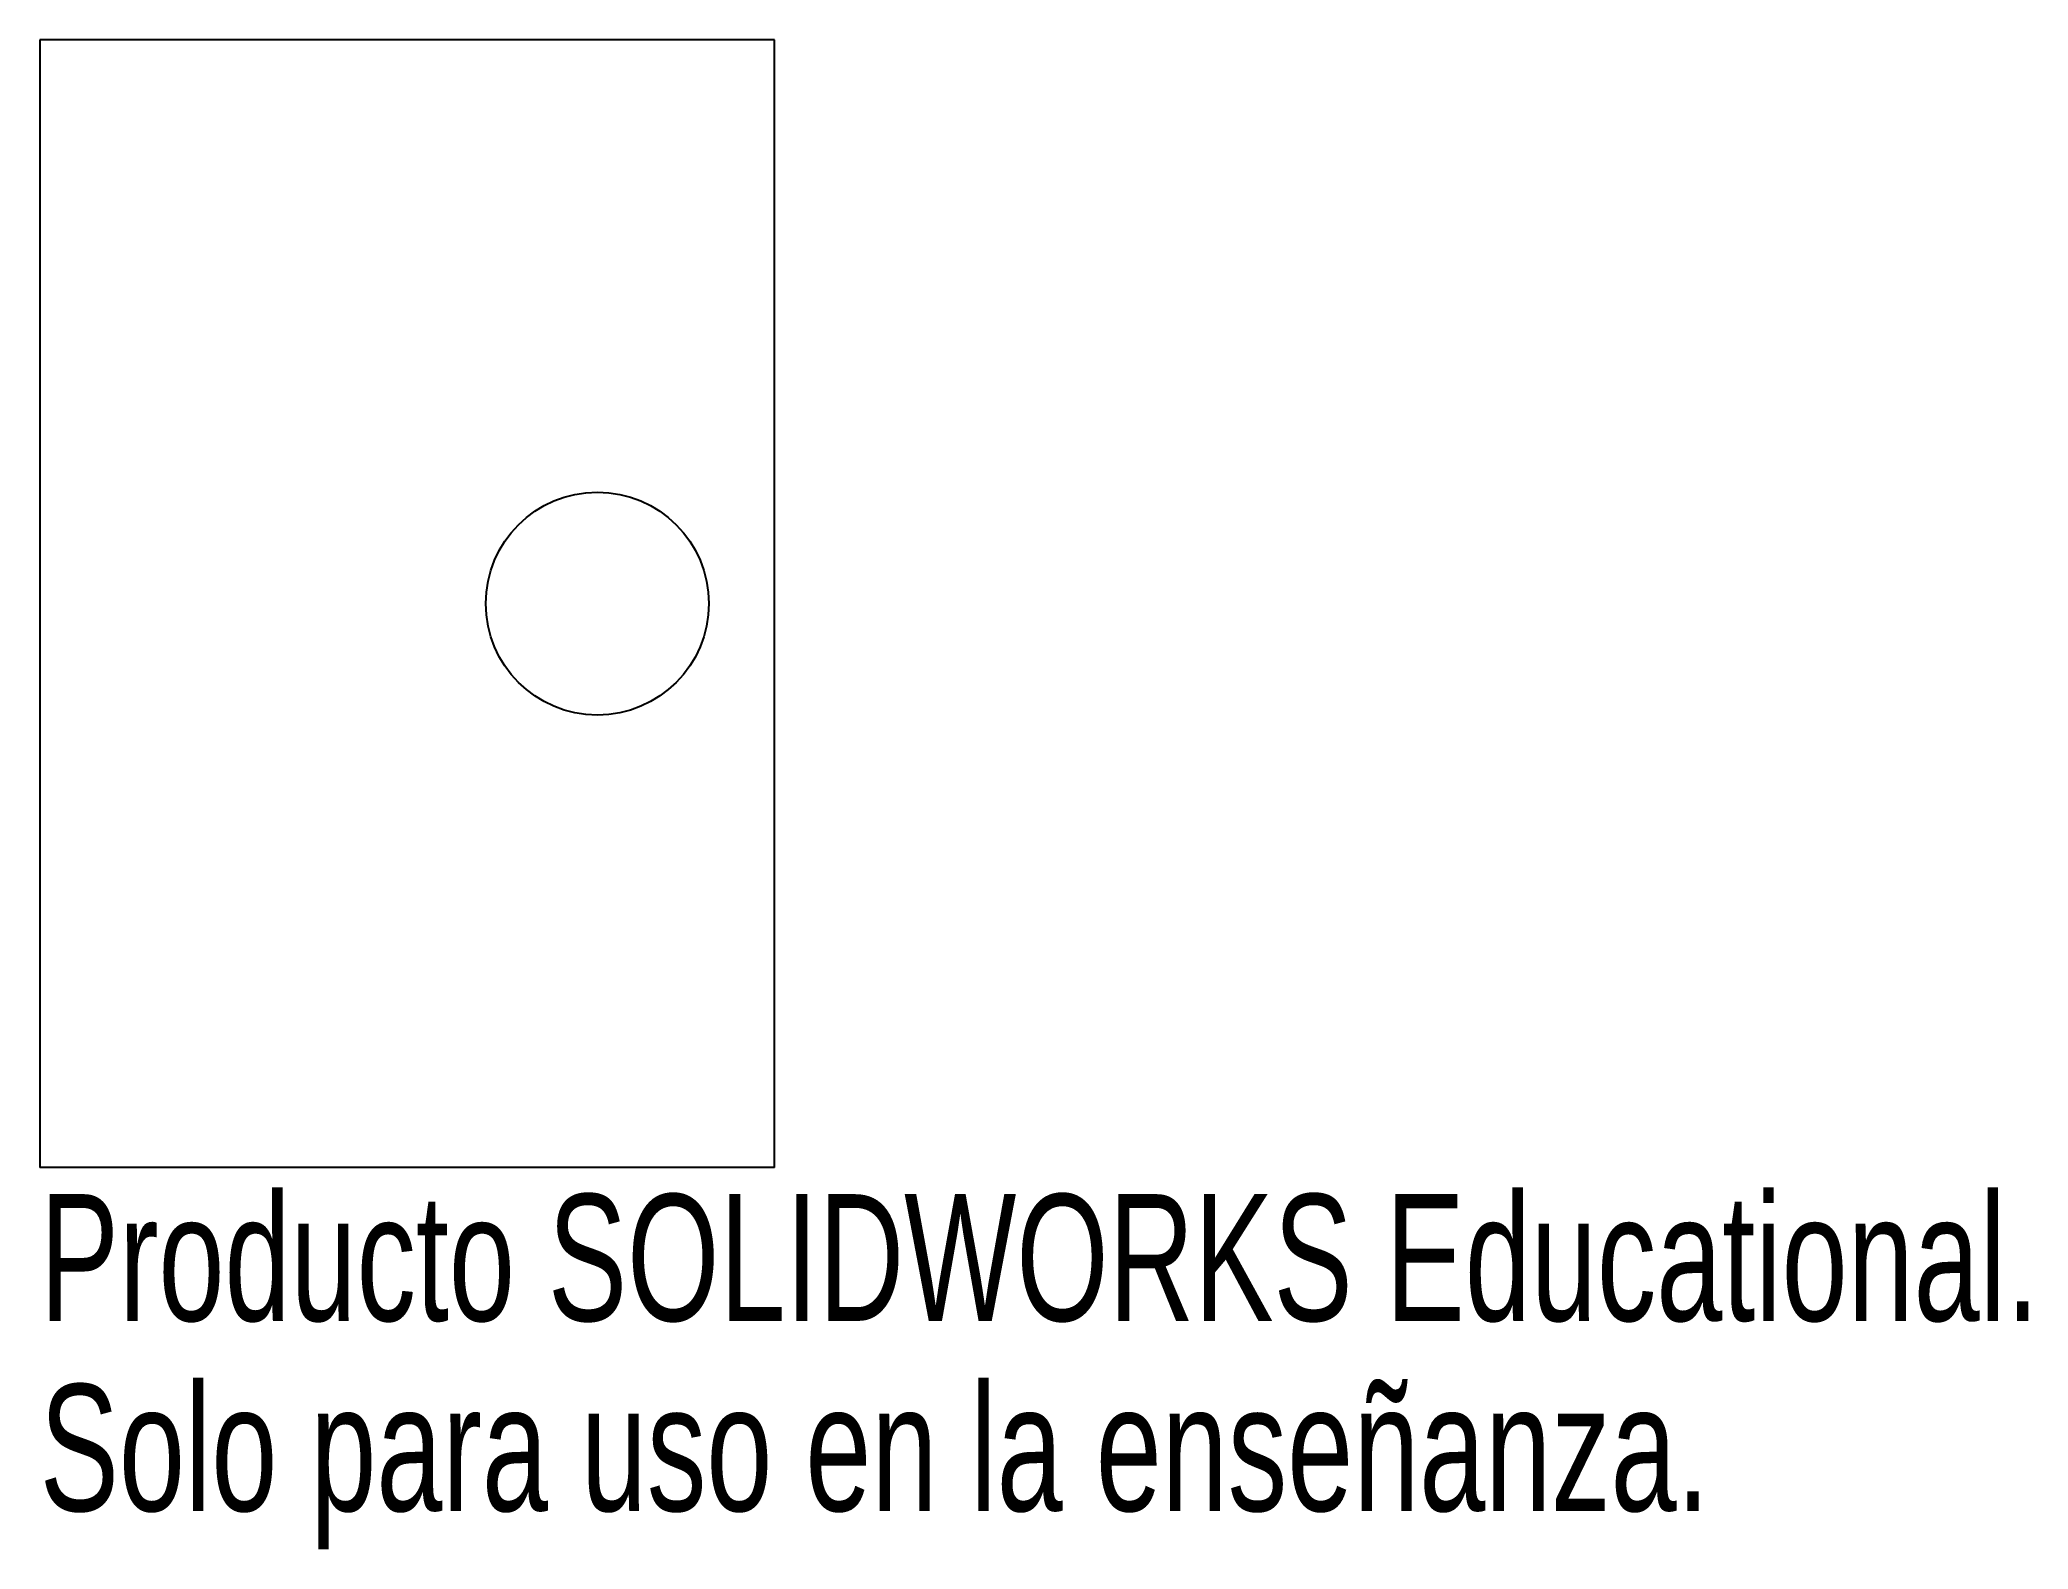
# Model space of a CAD drawing. Header units: millimetres. Extents: x -3 to 72.8, y 137.4 to 195.
import ezdxf

# ---------------------------------------------------------------- set-up
doc = ezdxf.new("R2010")
doc.units = ezdxf.units.MM
doc.styles.add('SLDTEXTSTYLE0', font='TXT', dxfattribs={"width": 0.7})

msp = doc.modelspace()

# ---------------------------------------------------------------- linework, layer by layer
at = {"color": 7, "linetype": 'Continuous', "lineweight": 25}
for p, q in [((-3, 195), (-3, 152)), ((25, 195), (-3, 195)), ((25, 152), (25, 195)), ((25, 152), (-3, 152))]:
    msp.add_line(p, q, dxfattribs=at)
msp.add_circle((18.25, 173.5), 4.25, dxfattribs=at)

# ---------------------------------------------------------------- texts
at = {"color": 7, "linetype": 'Continuous', "char_height": 4.83362, "attachment_point": 1, "style": 'SLDTEXTSTYLE0'}
for s, insert in [('Producto SOLIDWORKS Educational.', (-3, 150.98)), ('Solo para uso en la enseñanza.', (-3, 143.73))]:
    msp.add_mtext(s, dxfattribs=dict(at, insert=insert))

doc.saveas('drawing.dxf')
